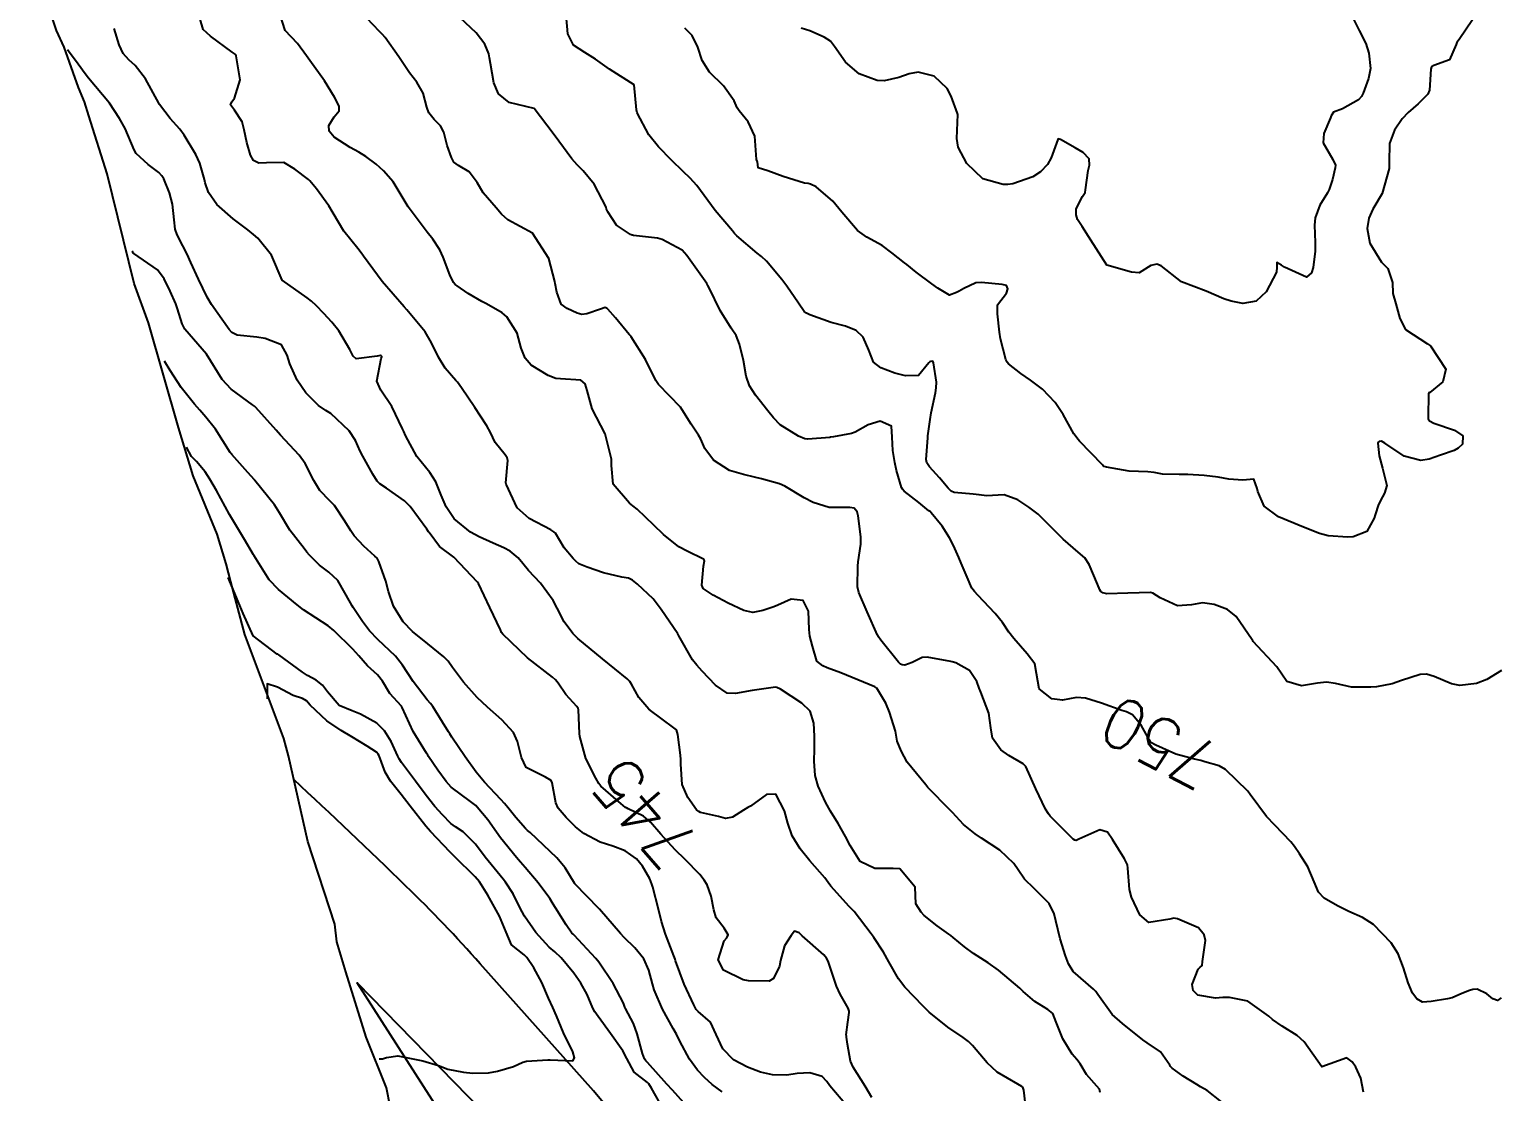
# Model space of a CAD drawing. Header units: metres. Extents: x 298520 to 308411, y 7433745 to 7450750.
# Drawn here: x 301801.4 to 301919.1, y 7441600.3 to 7441685.4 of the extents above; entities that cross this region are included whole.
import ezdxf
from ezdxf.enums import TextEntityAlignment as Align

# ---------------------------------------------------------------- set-up
doc = ezdxf.new("R2010")
doc.units = ezdxf.units.M
doc.header["$LTSCALE"] = 10
for name, color, linetype in [('Area', 45, 'Continuous'), ('Cotas', 45, 'Continuous'), ('Curvas de Nivel 1m', 11, 'Continuous'), ('Curvas de Nivel 5m', 15, 'Continuous'), ('Vias Primárias', 230, 'Continuous')]:
    doc.layers.add(name, color=color, linetype=linetype)
doc.styles.add('Style-STANDARD', font='STANDARD.shx')

msp = doc.modelspace()

# ---------------------------------------------------------------- linework, layer by layer
at = {"layer": 'Area'}
msp.add_polyline3d([(301830.31, 7441599.09, 740.19), (301830.02, 7441600.58, 739.99), (301828.4, 7441604.64, 739.88), (301826.78, 7441609.89, 739.61), (301826.06, 7441612.28, 739.41), (301825.88, 7441613.7, 739.44), (301823.72, 7441620.31, 739.08), (301822.17, 7441627.18, 739.33), (301821.8, 7441628.58, 740.39), (301818.68, 7441636.89, 741.8), (301817.56, 7441641.12, 743.52), (301817.2, 7441642.56, 742.79), (301816.47, 7441644.92, 746.82), (301814.54, 7441649.61, 745.83), (301813.36, 7441653.47, 746.99), (301810.97, 7441661.85, 747.17), (301809.83, 7441665, 744.66), (301807.65, 7441673.8, 755.31), (301806.2, 7441678.43, 760.36), (301805.84, 7441679.57, 749.58), (301805.35, 7441680.72, 758.93), (301804.2, 7441683.95, 757.95), (301803.61, 7441685.26, 749.18), (301801.43, 7441691.7, 745.82)], dxfattribs=at)
at = {"layer": 'Curvas de Nivel 1m', "flags": 128}
for points, elevation in [([(301896.91, 7441599.48), (301895.75, 7441600.38), (301895.22, 7441600.68), (301894.93, 7441600.85), (301893.83, 7441601.51), (301892.94, 7441602.15), (301892.82, 7441602.29), (301892.75, 7441602.41), (301892.01, 7441603.48), (301890.96, 7441604.2), (301890.6, 7441604.44), (301888.98, 7441605.73), (301888.15, 7441606.47), (301887.01, 7441608.06), (301886.84, 7441608.31), (301886.66, 7441608.49), (301885.03, 7441609.9), (301884.65, 7441610.51), (301884.42, 7441611.15), (301883.98, 7441612.52), (301883.63, 7441613.97), (301883.5, 7441614.53), (301883.1, 7441615.35), (301881.91, 7441616.54), (301881.12, 7441617.31), (301880.62, 7441618.05), (301880.26, 7441618.56), (301879.15, 7441619.63), (301877.69, 7441620.59), (301877.17, 7441620.93), (301876.25, 7441621.69), (301875.35, 7441622.63), (301875.28, 7441622.72), (301875.18, 7441622.83), (301873.39, 7441624.65), (301873.21, 7441624.85), (301871.74, 7441626.66), (301871.24, 7441627.58), (301870.93, 7441628.36), (301870.87, 7441628.68), (301870.78, 7441629.16), (301870.3, 7441630.68), (301870.01, 7441631.41), (301869.3, 7441632.59), (301869.14, 7441632.7), (301867.31, 7441633.45), (301866.41, 7441633.83), (301865.32, 7441634.24), (301864.96, 7441634.38), (301864.5, 7441634.75), (301864.15, 7441635.95), (301863.94, 7441636.76), (301863.89, 7441637.29), (301863.82, 7441638.76), (301863.39, 7441639.62), (301862.44, 7441639.73), (301861.38, 7441639.25), (301861.05, 7441639.12), (301860.16, 7441638.81), (301859.37, 7441638.67), (301858.65, 7441638.83), (301857.38, 7441639.41), (301856.18, 7441640.06), (301855.4, 7441640.59), (301855.27, 7441640.86), (301855.42, 7441642.38), (301855.49, 7441642.79), (301855.47, 7441642.86), (301855.42, 7441642.92), (301854.12, 7441643.57), (301853.43, 7441643.93), (301852.2, 7441644.9), (301851.45, 7441645.65), (301850.11, 7441646.93), (301849.75, 7441647.21), (301849.48, 7441647.42), (301848.18, 7441648.95), (301848.05, 7441650.42), (301848.04, 7441650.95), (301847.54, 7441652.96), (301846.5, 7441654.97), (301846.11, 7441656.45), (301845.95, 7441656.98), (301845.6, 7441657.28), (301843.96, 7441657.37), (301843.6, 7441657.41), (301842.98, 7441657.64), (301841.61, 7441658.47), (301841.12, 7441659.03), (301840.82, 7441659.84), (301840.49, 7441661.04), (301839.66, 7441662.35), (301839.28, 7441662.67), (301838.59, 7441663.07), (301837.99, 7441663.4), (301837.67, 7441663.57), (301836.56, 7441664.21), (301835.68, 7441664.81), (301835.52, 7441664.94), (301835.39, 7441665.1), (301835.11, 7441665.69), (301834.57, 7441667.12), (301834.31, 7441667.71), (301833.73, 7441668.57), (301833.28, 7441669.13), (301831.76, 7441671.15), (301830.55, 7441673.16), (301829.79, 7441674.04), (301829.19, 7441674.57), (301828.38, 7441675.19), (301827.81, 7441675.54), (301827.12, 7441675.9), (301825.83, 7441676.74), (301825.44, 7441677.22), (301825.4, 7441677.66), (301825.84, 7441678.37), (301826.23, 7441678.84), (301826.23, 7441679.22), (301825.86, 7441679.93), (301825.05, 7441681.23), (301823.9, 7441682.87), (301823.62, 7441683.24), (301822.89, 7441684.23), (301821.92, 7441685.27), (301821.28, 7441687.28)], 748), ([(301908.27, 7441600.23), (301908.07, 7441601.37), (301907.67, 7441602.24), (301907.37, 7441602.67), (301906.95, 7441603), (301904.94, 7441602.27), (301903.51, 7441604.28), (301902.97, 7441604.77), (301901.75, 7441605.54), (301900.99, 7441606.06), (301900.7, 7441606.32), (301899, 7441607.54), (301897.53, 7441607.83), (301897.01, 7441607.81), (301896.42, 7441607.78), (301895.01, 7441608), (301894.62, 7441608.39), (301894.55, 7441608.87), (301895.04, 7441610.1), (301895.18, 7441610.25), (301895.35, 7441610.39), (301895.37, 7441610.71), (301895.61, 7441612.38), (301895.52, 7441612.84), (301895.07, 7441613.39), (301893.37, 7441614.12), (301893.08, 7441614.17), (301892.76, 7441614.09), (301891.08, 7441613.83), (301890.36, 7441614.45), (301889.7, 7441615.85), (301889.54, 7441616.46), (301889.4, 7441618.19), (301889.36, 7441618.46), (301889.14, 7441618.92), (301888.18, 7441620.47), (301887.77, 7441621.07), (301887.17, 7441621.25), (301885.48, 7441620.51), (301885.26, 7441620.41), (301885.16, 7441620.42), (301885.03, 7441620.51), (301883.18, 7441622.34), (301883.04, 7441622.53), (301882.81, 7441622.91), (301882.02, 7441624.54), (301881.23, 7441626.33), (301881.03, 7441626.55), (301879.87, 7441627.2), (301879.24, 7441627.65), (301878.57, 7441628.59), (301878.43, 7441629.42), (301878.27, 7441630.59), (301877.62, 7441632.27), (301877.5, 7441632.6), (301877.31, 7441633.14), (301876.72, 7441634.01), (301875.63, 7441634.63), (301875.32, 7441634.71), (301875.22, 7441634.73), (301873.33, 7441635.07), (301872.92, 7441635.06), (301872.14, 7441634.66), (301871.55, 7441634.43), (301871.32, 7441634.47), (301871.18, 7441634.53), (301871.02, 7441634.67), (301869.61, 7441636.43), (301869.43, 7441636.7), (301869.4, 7441636.75), (301869.35, 7441636.84), (301868.53, 7441638.71), (301867.86, 7441640.25), (301867.76, 7441640.72), (301867.77, 7441642.37), (301867.81, 7441642.72), (301868.02, 7441644.13), (301868.01, 7441644.71), (301867.79, 7441646.39), (301867.73, 7441646.72), (301867.48, 7441647.01), (301867.13, 7441647.07), (301865.48, 7441647.06), (301864.2, 7441647.48), (301863.48, 7441647.85), (301861.92, 7441648.79), (301861.49, 7441648.97), (301860.05, 7441649.36), (301859.5, 7441649.51), (301858.61, 7441649.72), (301857.51, 7441650.03), (301856.22, 7441650.85), (301855.53, 7441651.79), (301855.21, 7441652.53), (301855.02, 7441652.87), (301854.42, 7441653.74), (301853.72, 7441654.89), (301853.57, 7441655.1), (301851.82, 7441656.91), (301851.6, 7441657.25), (301850.78, 7441658.92), (301849.63, 7441660.75), (301849.55, 7441660.85), (301849.47, 7441660.93), (301848.36, 7441662.25), (301847.76, 7441662.96), (301847.71, 7441663), (301847.66, 7441663.03), (301847.54, 7441663.08), (301847.17, 7441662.96), (301846.06, 7441662.57), (301845.66, 7441662.53), (301845.31, 7441662.63), (301844.49, 7441663), (301844.01, 7441663.35), (301843.68, 7441664.32), (301843.54, 7441665.01), (301843.52, 7441665.18), (301843.02, 7441667.02), (301841.73, 7441669.03), (301839.74, 7441670.12), (301839.25, 7441670.56), (301838.8, 7441671.06), (301837.77, 7441672.28), (301837.28, 7441673.09), (301836.66, 7441673.96), (301835.8, 7441674.46), (301835.43, 7441674.74), (301835.23, 7441675.11), (301834.88, 7441676.05), (301834.63, 7441677.12), (301834.36, 7441677.65), (301833.84, 7441678.14), (301833.41, 7441678.69), (301833.25, 7441679.13), (301832.97, 7441680.24), (301832.46, 7441681.14), (301831.88, 7441681.89), (301831.02, 7441683.16), (301829.92, 7441684.71), (301829.7, 7441684.96), (301829.48, 7441685.18), (301827.95, 7441686.8)], 749), ([(301919.32, 7441634.01), (301918.14, 7441633.28), (301917.31, 7441632.96), (301915.99, 7441632.82), (301915.31, 7441632.95), (301913.94, 7441633.54), (301913.32, 7441633.73), (301912.82, 7441633.68), (301911.31, 7441633.21), (301910.58, 7441632.94), (301909.31, 7441632.71), (301908.87, 7441632.67), (301907.31, 7441632.68), (301906.03, 7441632.97), (301905.31, 7441633.07), (301904.59, 7441633), (301903.31, 7441632.79), (301902.12, 7441633.12), (301901.32, 7441634.32), (301899.45, 7441636.34), (301899.41, 7441636.39), (301899.35, 7441636.48), (301898.08, 7441638.35), (301897.38, 7441638.91), (301896.31, 7441639.3), (301895.38, 7441639.44), (301894.5, 7441639.28), (301893.38, 7441639.19), (301891.98, 7441639.83), (301891.39, 7441640.21), (301891.21, 7441640.25), (301889.39, 7441640.21), (301887.71, 7441640.15), (301887.39, 7441640.23), (301887.24, 7441640.33), (301887.15, 7441640.48), (301886.96, 7441640.93), (301886.3, 7441642.5), (301885.95, 7441643.03), (301885.43, 7441643.5), (301884.22, 7441644.52), (301883.45, 7441645.3), (301882.22, 7441646.54), (301881.48, 7441647.1), (301880.59, 7441647.67), (301879.49, 7441648.09), (301878.07, 7441648.01), (301877.49, 7441648.07), (301877.02, 7441648.14), (301875.49, 7441648.26), (301875.24, 7441648.38), (301875, 7441648.63), (301874.31, 7441649.44), (301873.51, 7441650.32), (301873.3, 7441650.65), (301873.25, 7441650.92), (301873.37, 7441652.65), (301873.39, 7441652.81), (301873.56, 7441654.11), (301873.65, 7441654.65), (301873.99, 7441656.24), (301874.06, 7441656.64), (301874.07, 7441657.11), (301873.83, 7441658.65), (301873.77, 7441658.8), (301873.61, 7441658.77), (301873.54, 7441658.73), (301873.47, 7441658.65), (301872.63, 7441657.64), (301871.6, 7441657.61), (301870.75, 7441657.83), (301869.61, 7441658.25), (301869.02, 7441658.71), (301868.67, 7441659.66), (301868.19, 7441660.71), (301867.64, 7441661.25), (301866.8, 7441661.58), (301865.65, 7441661.88), (301863.93, 7441662.49), (301863.66, 7441662.62), (301863.49, 7441662.77), (301863.02, 7441663.43), (301862.1, 7441664.79), (301861.69, 7441665.33), (301860.47, 7441666.81), (301860.07, 7441667.17), (301859.72, 7441667.43), (301858.09, 7441668.84), (301857.91, 7441669.02), (301857.74, 7441669.22), (301856.34, 7441670.85), (301855.76, 7441671.66), (301854.88, 7441672.87), (301854.35, 7441673.45), (301853.79, 7441673.99), (301852.86, 7441674.9), (301851.82, 7441675.95), (301851.05, 7441676.92), (301850.11, 7441678.67), (301850.04, 7441678.93), (301849.87, 7441680.93), (301847.89, 7441682.17), (301846.76, 7441682.97), (301845.91, 7441683.52), (301845.01, 7441684.09), (301844.54, 7441685), (301844.43, 7441686.52)], 751), ([(301881.28, 7441598.55), (301881.07, 7441600.41), (301881.02, 7441600.56), (301880.99, 7441600.63), (301880.92, 7441600.69), (301880.6, 7441600.89), (301878.94, 7441601.83), (301878.13, 7441602.59), (301876.96, 7441603.98), (301876.64, 7441604.29), (301876.2, 7441604.61), (301874.98, 7441605.45), (301873.5, 7441606.64), (301873, 7441607.14), (301871.53, 7441608.66), (301871.02, 7441609.33), (301870.26, 7441610.68), (301869.82, 7441611.45), (301869.06, 7441612.63), (301869.01, 7441612.7), (301868.85, 7441612.92), (301867.49, 7441614.72), (301867.09, 7441615.11), (301865.61, 7441616.74), (301865.4, 7441617.03), (301865.12, 7441617.41), (301863.92, 7441618.76), (301863.15, 7441619.73), (301862.52, 7441620.78), (301862.17, 7441621.78), (301861.89, 7441622.78), (301861.2, 7441624.1), (301860.47, 7441624.07), (301859.19, 7441623.16), (301858.97, 7441623.03), (301858.63, 7441622.83), (301857.75, 7441622.26), (301857.18, 7441622.17), (301856.63, 7441622.31), (301855.18, 7441622.64), (301855.03, 7441622.71), (301854.86, 7441622.86), (301854.15, 7441623.83), (301853.7, 7441624.88), (301853.59, 7441626.52), (301853.6, 7441626.88), (301853.58, 7441627.23), (301853.37, 7441628.89), (301853.26, 7441629.25), (301851.9, 7441630.27), (301851.28, 7441630.72), (301851.05, 7441630.91), (301850.23, 7441631.86), (301849.64, 7441632.93), (301849.51, 7441633.14), (301849.31, 7441633.35), (301847.32, 7441634.96), (301845.35, 7441636.58), (301844.94, 7441636.99), (301844.26, 7441637.9), (301843.69, 7441639.01), (301843.38, 7441639.63), (301842.35, 7441641.02), (301841.41, 7441642.03), (301840.95, 7441642.57), (301840.56, 7441643.04), (301839.94, 7441643.57), (301839.43, 7441643.83), (301838.57, 7441644.2), (301837.44, 7441644.71), (301836.76, 7441645.09), (301835.46, 7441646.16), (301834.8, 7441647.11), (301834.41, 7441648.05), (301833.99, 7441649.12), (301833.5, 7441649.88), (301832.46, 7441651.14), (301831.54, 7441652.84), (301831.42, 7441653.15), (301831.32, 7441653.38), (301830.45, 7441655.16), (301829.58, 7441656.47), (301829.26, 7441657.18), (301829.61, 7441659.01), (301829.65, 7441659.13), (301829.65, 7441659.17), (301829.61, 7441659.21), (301829.56, 7441659.23), (301829.28, 7441659.18), (301827.61, 7441658.98), (301827.37, 7441659.2), (301827.1, 7441659.73), (301826.21, 7441661.21), (301825.65, 7441661.91), (301825.02, 7441662.6), (301824.4, 7441663.24), (301824.02, 7441663.6), (301823.67, 7441663.86), (301821.68, 7441665.27), (301820.81, 7441667.28), (301819.73, 7441668.63), (301819.37, 7441668.94), (301818.92, 7441669.3), (301817.75, 7441670.19), (301816.43, 7441671.33), (301815.77, 7441672.31), (301815.51, 7441673.07), (301815.44, 7441673.34), (301815.09, 7441674.64), (301814.75, 7441675.35), (301813.83, 7441676.89), (301813.47, 7441677.37), (301812.69, 7441678.23), (301811.85, 7441679.34), (301811.82, 7441679.39), (301811.79, 7441679.46), (301810.72, 7441681.4), (301809.89, 7441682.46), (301809.4, 7441682.92), (301808.93, 7441683.42), (301808.61, 7441684.13), (301808.23, 7441685.44)], 746), ([(301887.18, 7441600.21), (301887.12, 7441600.48), (301886.93, 7441600.72), (301886.1, 7441601.66), (301885.58, 7441602.5), (301885.31, 7441602.87), (301884.95, 7441603.29), (301884.2, 7441604.52), (301883.66, 7441605.84), (301883.38, 7441606.53), (301883, 7441606.87), (301881.96, 7441607.51), (301881.01, 7441608.3), (301880.74, 7441608.56), (301879.03, 7441610.01), (301878.21, 7441610.59), (301877.05, 7441611.34), (301876.32, 7441611.88), (301875.4, 7441612.62), (301875.22, 7441612.78), (301875.07, 7441612.9), (301874.14, 7441613.57), (301873.08, 7441614.4), (301872.86, 7441614.65), (301872.43, 7441615.32), (301872.36, 7441616.66), (301871.13, 7441618.12), (301870.6, 7441618.15), (301869.13, 7441618.16), (301867.97, 7441618.71), (301867.15, 7441619.99), (301866.8, 7441620.73), (301866.2, 7441621.76), (301865.59, 7441622.74), (301865.44, 7441623), (301865.19, 7441623.46), (301864.61, 7441624.76), (301864.37, 7441625.6), (301864.27, 7441626.76), (301864.3, 7441627.7), (301864.31, 7441628.76), (301864.24, 7441629.79), (301863.97, 7441630.76), (301863.29, 7441631.41), (301861.57, 7441632.52), (301861.3, 7441632.66), (301861.18, 7441632.67), (301859.3, 7441632.42), (301857.97, 7441632.16), (301857.3, 7441632.21), (301856.37, 7441632.85), (301855.31, 7441633.95), (301854.88, 7441634.43), (301854.53, 7441634.87), (301853.45, 7441636.79), (301853.4, 7441636.89), (301853.37, 7441636.91), (301853.35, 7441636.94), (301852.02, 7441638.9), (301851.39, 7441639.75), (301850.12, 7441640.93), (301849.72, 7441641.25), (301849.41, 7441641.41), (301848.87, 7441641.49), (301847.41, 7441641.84), (301846.1, 7441642.29), (301845.42, 7441642.56), (301845.2, 7441642.76), (301844.99, 7441642.99), (301844.27, 7441643.84), (301843.56, 7441645.01), (301843.44, 7441645.13), (301843.18, 7441645.28), (301841.46, 7441646.18), (301840.48, 7441647.04), (301839.61, 7441648.93), (301839.59, 7441649.05), (301839.75, 7441650.82), (301839.7, 7441651.05), (301839.53, 7441651.29), (301838.74, 7441652.27), (301838.36, 7441653.07), (301838.07, 7441653.6), (301837.56, 7441654.38), (301837.11, 7441655.08), (301836.04, 7441656.64), (301835.71, 7441657.1), (301835.59, 7441657.23), (301834.72, 7441658.23), (301834.18, 7441659.12), (301833.63, 7441660.27), (301833.12, 7441661.14), (301831.66, 7441662.91), (301831.44, 7441663.15), (301829.68, 7441665.17), (301828.19, 7441667.19), (301827.99, 7441667.47), (301827.72, 7441667.8), (301826.6, 7441669.21), (301825.75, 7441670.65), (301825.42, 7441671.22), (301824.43, 7441672.58), (301823.89, 7441673.24), (301823.78, 7441673.34), (301822.69, 7441674.16), (301821.8, 7441674.71), (301820.41, 7441674.67), (301819.8, 7441674.66), (301819.37, 7441674.86), (301819.13, 7441675.3), (301818.83, 7441676.29), (301818.62, 7441677.31), (301818.48, 7441677.95), (301817.85, 7441678.9), (301817.54, 7441679.32), (301817.63, 7441679.55), (301817.86, 7441679.84), (301818.31, 7441681.31), (301817.98, 7441683.24), (301817.94, 7441683.32), (301817.93, 7441683.35), (301817.9, 7441683.38), (301817.68, 7441683.55), (301815.92, 7441684.82), (301815.34, 7441685.35), (301815.1, 7441686.18)], 747), ([(301916.99, 7441686.13), (301915.93, 7441684.56), (301915.76, 7441684.32), (301915.69, 7441684.15), (301915.16, 7441682.91), (301913.91, 7441682.48), (301913.72, 7441682.35), (301913.67, 7441682.17), (301913.56, 7441680.49), (301913.43, 7441680.17), (301912.65, 7441679.4), (301911.86, 7441678.71), (301911.37, 7441678.2), (301910.75, 7441677.29), (301910.36, 7441676.21), (301910.32, 7441674.72), (301910.32, 7441674.21), (301909.78, 7441672.22), (301909.02, 7441670.97), (301908.7, 7441670.23), (301908.57, 7441669.41), (301908.78, 7441668.23), (301909.71, 7441666.73), (301910.21, 7441666.21), (301910.59, 7441665.1), (301910.63, 7441664.21), (301910.86, 7441663.39), (301911.19, 7441662.2), (301911.65, 7441661.32), (301913.41, 7441660.17), (301913.63, 7441660.01), (301914.87, 7441658.16), (301914.62, 7441657.14), (301913.58, 7441656.29), (301913.51, 7441656.24), (301913.48, 7441656.17), (301913.45, 7441654.29), (301913.46, 7441654.17), (301913.56, 7441654), (301913.91, 7441653.82), (301915.55, 7441653.26), (301916.22, 7441652.81), (301916.19, 7441652.14), (301915.86, 7441651.83), (301915.54, 7441651.64), (301914.43, 7441651.26), (301913.52, 7441650.94), (301912.87, 7441650.83), (301911.53, 7441651.18), (301909.97, 7441652.21), (301909.71, 7441652.38), (301909.54, 7441652.36), (301909.46, 7441652.31), (301909.42, 7441652.22), (301909.53, 7441651.21), (301909.8, 7441650.22), (301910.13, 7441648.84), (301909.96, 7441648.22), (301909.79, 7441647.92), (301909.48, 7441647.31), (301909.21, 7441646.49), (301909.14, 7441646.22), (301908.54, 7441645.15), (301907.45, 7441644.71), (301907.01, 7441644.69), (301905.45, 7441644.81), (301904.74, 7441644.99), (301903.46, 7441645.48), (301901.47, 7441646.31), (301900.33, 7441647.17), (301899.8, 7441648.34), (301899.76, 7441648.6), (301899.5, 7441649.33), (301898.6, 7441649.25), (301897.5, 7441649.34), (301896.63, 7441649.5), (301895.51, 7441649.63), (301894.21, 7441649.7), (301893.51, 7441649.7), (301892.18, 7441649.74), (301891.51, 7441649.87), (301890.99, 7441649.92), (301889.51, 7441649.98), (301887.68, 7441650.31), (301887.51, 7441650.35), (301887.43, 7441650.4), (301887.36, 7441650.48), (301885.54, 7441652.39), (301885.43, 7441652.51), (301885.08, 7441652.98), (301884.23, 7441654.52), (301883.58, 7441655.47), (301882.56, 7441656.54), (301881.6, 7441657.26), (301880.84, 7441657.8), (301879.84, 7441658.58), (301879.73, 7441658.7), (301879.62, 7441658.93), (301879.19, 7441660.58), (301879.12, 7441661.1), (301878.95, 7441662.59), (301878.95, 7441663.31), (301879.68, 7441664.24), (301879.8, 7441664.58), (301879.69, 7441664.86), (301879.34, 7441664.93), (301877.69, 7441665.1), (301877.23, 7441665.06), (301876.27, 7441664.61), (301875.9, 7441664.4), (301875.68, 7441664.28), (301875.12, 7441664.07), (301874.19, 7441664.64), (301873.69, 7441664.99), (301872.45, 7441665.91), (301871.71, 7441666.53), (301871.52, 7441666.67), (301870.51, 7441667.47), (301869.73, 7441668.06), (301868.5, 7441668.71), (301867.74, 7441669.25), (301866.49, 7441670.73), (301865.77, 7441671.61), (301864.43, 7441672.76), (301863.99, 7441672.97), (301863.79, 7441673.02), (301863.51, 7441673.05), (301861.79, 7441673.58), (301860.58, 7441674.02), (301859.8, 7441674.26), (301859.74, 7441674.75), (301859.72, 7441674.81), (301859.67, 7441674.95), (301859.54, 7441676.81), (301858.99, 7441677.97), (301858.26, 7441678.83), (301858.11, 7441679.09), (301857.86, 7441679.65), (301857.03, 7441680.85), (301855.89, 7441681.93), (301855.32, 7441682.87), (301854.97, 7441683.93), (301854.52, 7441684.88), (301853.93, 7441685.47)], 752), ([(301907.45, 7441686.24), (301907.93, 7441685.28), (301908.46, 7441684.23), (301908.69, 7441683.46), (301908.83, 7441682.23), (301908.68, 7441681.44), (301908.25, 7441680.24), (301908.12, 7441679.99), (301907.87, 7441679.73), (301906.6, 7441679), (301905.86, 7441678.73), (301905.68, 7441678.44), (301905.62, 7441678.27), (301905.1, 7441677.01), (301905.05, 7441676.28), (301905.81, 7441674.94), (301906.02, 7441674.48), (301906.01, 7441674.27), (301905.79, 7441673.33), (301905.53, 7441672.53), (301905.38, 7441672.27), (301904.77, 7441671.28), (301904.4, 7441670.28), (301904.34, 7441669.69), (301904.4, 7441668.28), (301904.39, 7441667.61), (301904.23, 7441666.28), (301904.11, 7441665.87), (301903.7, 7441665.52), (301901.95, 7441666.31), (301901.71, 7441666.48), (301901.34, 7441666.69), (301901.32, 7441666.32), (301901.3, 7441665.91), (301900.47, 7441664.33), (301899.68, 7441663.6), (301898.61, 7441663.42), (301897.68, 7441663.6), (301897.09, 7441663.78), (301895.68, 7441664.39), (301893.69, 7441665.14), (301892.08, 7441666.43), (301891.71, 7441666.56), (301891.24, 7441666.44), (301890.3, 7441665.86), (301889.7, 7441665.92), (301887.71, 7441666.48), (301886.44, 7441668.49), (301885.74, 7441669.57), (301885.38, 7441670.14), (301885.26, 7441670.51), (301885.27, 7441671), (301885.77, 7441671.97), (301885.97, 7441672.31), (301886.02, 7441672.5), (301886.22, 7441674.07), (301886.32, 7441674.49), (301886.31, 7441675), (301885.81, 7441675.51), (301885.18, 7441675.87), (301884.02, 7441676.53), (301883.82, 7441676.59), (301883.79, 7441676.56), (301883.78, 7441676.53), (301883.27, 7441675.07), (301882.96, 7441674.54), (301882.4, 7441673.94), (301881.79, 7441673.56), (301880.19, 7441672.98), (301879.79, 7441672.93), (301879.42, 7441672.95), (301877.79, 7441673.4), (301876.51, 7441674.61), (301875.82, 7441675.93), (301875.71, 7441676.62), (301875.78, 7441678.55), (301875.77, 7441678.62), (301875.26, 7441680.02), (301874.94, 7441680.63), (301873.89, 7441681.62), (301872.62, 7441681.93), (301871.89, 7441681.8), (301871.05, 7441681.51), (301869.88, 7441681.23), (301869.33, 7441681.26), (301867.89, 7441681.81), (301866.8, 7441682.73), (301865.92, 7441683.99), (301865.58, 7441684.41), (301865.08, 7441684.75), (301863.93, 7441685.24), (301863.25, 7441685.46)], 753), ([(301866.9, 7441599.15), (301865.53, 7441600.74), (301865.28, 7441601.09), (301864.93, 7441601.5), (301863.92, 7441601.78), (301862.93, 7441601.74), (301862.1, 7441601.61), (301860.93, 7441601.62), (301859.98, 7441601.85), (301858.94, 7441602.24), (301857.83, 7441602.83), (301856.96, 7441603.71), (301856.44, 7441604.85), (301855.98, 7441605.85), (301854.99, 7441606.69), (301854.83, 7441606.87), (301854.64, 7441607.23), (301853.86, 7441608.88), (301853.18, 7441610.75), (301853.14, 7441610.89), (301853.05, 7441611.17), (301852.38, 7441612.9), (301852.06, 7441613.91), (301851.8, 7441614.9), (301851.37, 7441616.65), (301851.29, 7441616.91), (301851.12, 7441617.32), (301850.54, 7441618.34), (301850.05, 7441618.93), (301849.14, 7441619.56), (301848.16, 7441619.94), (301847.15, 7441620.27), (301845.82, 7441620.97), (301845.17, 7441621.48), (301844.42, 7441622.24), (301843.78, 7441623), (301843.6, 7441623.41), (301843.29, 7441625.01), (301843.21, 7441625.2), (301842.76, 7441625.47), (301841.22, 7441626.24), (301840.84, 7441627.04), (301840.53, 7441628.32), (301840.19, 7441629.05), (301839.27, 7441630.06), (301838.12, 7441631.07), (301837.29, 7441631.86), (301836.19, 7441633.09), (301835.31, 7441634.26), (301834.96, 7441634.75), (301834.61, 7441635.11), (301833.34, 7441636.15), (301832.11, 7441637.14), (301831.36, 7441637.9), (301830.6, 7441639.16), (301830.2, 7441640.35), (301829.97, 7441641.16), (301829.42, 7441642.75), (301829.27, 7441643.02), (301829.1, 7441643.17), (301828.2, 7441643.96), (301827.44, 7441644.81), (301827.17, 7441645.2), (301826.69, 7441645.97), (301825.85, 7441647.22), (301825.48, 7441647.61), (301824.7, 7441648.44), (301824.22, 7441649.24), (301823.51, 7441650.59), (301823.03, 7441651.25), (301821.54, 7441652.87), (301821.19, 7441653.27), (301819.56, 7441655.09), (301819.46, 7441655.19), (301819.3, 7441655.29), (301817.58, 7441656.54), (301816.86, 7441657.33), (301815.61, 7441659.34), (301813.87, 7441661.36), (301813.65, 7441661.77), (301813.29, 7441662.99), (301813.16, 7441663.37), (301812.7, 7441664.4), (301812.23, 7441665.38), (301811.69, 7441666.1), (301809.79, 7441667.41), (301809.75, 7441667.45), (301809.71, 7441667.52), (301809.65, 7441667.6)], 744), ([(301856.91, 7441600.26), (301856.12, 7441600.85), (301855.49, 7441601.42), (301854.93, 7441601.99), (301854.29, 7441602.88), (301853.52, 7441604.33), (301853.24, 7441604.89), (301852.98, 7441605.35), (301852.14, 7441606.9), (301851.47, 7441608.44), (301851.32, 7441608.91), (301851.03, 7441610.02), (301850.64, 7441610.92), (301849.92, 7441611.8), (301849.06, 7441612.64), (301848.77, 7441612.94), (301847.09, 7441614.91), (301847.04, 7441614.96), (301845.11, 7441616.94), (301845.1, 7441616.96), (301845.08, 7441616.98), (301844.33, 7441618.2), (301843.67, 7441619), (301843.14, 7441619.52), (301841.53, 7441621.03), (301841.33, 7441621.2), (301841.17, 7441621.36), (301840.39, 7441622.25), (301839.74, 7441623.05), (301839.49, 7441623.36), (301839.19, 7441623.67), (301837.87, 7441625.07), (301837.22, 7441625.87), (301836.32, 7441627.09), (301835.25, 7441628.67), (301835.09, 7441628.94), (301834.99, 7441629.1), (301834.51, 7441629.87), (301833.73, 7441631.12), (301833.54, 7441631.38), (301833.29, 7441631.66), (301832.17, 7441633.14), (301831.32, 7441634.45), (301830.74, 7441635.16), (301829.34, 7441636.49), (301828.67, 7441637.18), (301828.11, 7441637.94), (301827.37, 7441639.05), (301827.27, 7441639.2), (301827.14, 7441639.44), (301826.14, 7441641.21), (301825.41, 7441641.9), (301824.65, 7441642.46), (301823.85, 7441643.24), (301823.66, 7441643.49), (301823.43, 7441643.79), (301822.28, 7441645.26), (301821.46, 7441646.65), (301821.07, 7441647.27), (301819.49, 7441649.24), (301819.47, 7441649.27), (301819.45, 7441649.29), (301818.93, 7441649.87), (301817.65, 7441651.32), (301817.59, 7441651.38), (301817.52, 7441651.47), (301816.33, 7441653.33), (301815.55, 7441654.29), (301815.07, 7441654.86), (301814.64, 7441655.35), (301813.58, 7441656.67), (301812.71, 7441658.03), (301812.25, 7441658.8)], 743), ([(301854.3, 7441598.88), (301852.92, 7441600.41), (301852.49, 7441600.89), (301850.94, 7441602.61), (301850.79, 7441602.76), (301850.7, 7441602.91), (301850.53, 7441603.33), (301850.09, 7441604.92), (301849.8, 7441605.74), (301849.18, 7441606.94), (301849.12, 7441607.06), (301849, 7441607.36), (301848.19, 7441608.95), (301847.04, 7441610.66), (301846.79, 7441610.96), (301845.06, 7441612.81), (301844.97, 7441612.89), (301844.86, 7441612.98), (301844.42, 7441613.64), (301843.55, 7441615), (301843.38, 7441615.29), (301843.1, 7441615.75), (301842.18, 7441617.02), (301841.12, 7441618.23), (301840.75, 7441618.66), (301840.43, 7441619.04), (301839.16, 7441620.62), (301838.85, 7441621.06), (301838.14, 7441622.04), (301837.29, 7441623.08), (301837.18, 7441623.19), (301836.76, 7441623.51), (301835.21, 7441624.67), (301834.8, 7441625.11), (301834.13, 7441626.03), (301833.4, 7441627.13), (301833.34, 7441627.23), (301833.24, 7441627.39), (301832.16, 7441629.14), (301831.28, 7441631.06), (301831.22, 7441631.15), (301830.3, 7441632.17), (301829.71, 7441633.17), (301829.31, 7441633.66), (301828.51, 7441634.38), (301827.81, 7441635.19), (301827.33, 7441635.73), (301825.8, 7441637.22), (301825.36, 7441637.6), (301824.37, 7441638.24), (301823.37, 7441638.88), (301822.87, 7441639.26), (301821.39, 7441640.49), (301820.64, 7441641.28), (301819.42, 7441643.2), (301819.37, 7441643.29), (301818.65, 7441644.51), (301818.18, 7441645.31), (301817.46, 7441646.52), (301816.4, 7441648.42), (301815.87, 7441649.34), (301815.5, 7441649.92), (301814.81, 7441650.76), (301814.4, 7441651.15), (301814.01, 7441651.91)], 742), ([(301852.19, 7441598.9), (301851.26, 7441600.56), (301851.04, 7441600.91), (301850.92, 7441601.02), (301849.86, 7441601.85), (301849.27, 7441602.94), (301848.95, 7441603.56), (301847.96, 7441604.95), (301846.99, 7441606.29), (301846.7, 7441606.68), (301846.55, 7441606.97), (301846.09, 7441608.06), (301845.59, 7441608.98), (301845.02, 7441609.78), (301844.02, 7441611), (301843.51, 7441611.47), (301843.05, 7441611.86), (301841.99, 7441613.02), (301841.08, 7441614.34), (301840.71, 7441615.04), (301840.18, 7441616.12), (301839.57, 7441617.05), (301839.37, 7441617.31), (301839.12, 7441617.59), (301837.94, 7441619.07), (301837.15, 7441620.11), (301836.16, 7441621.09), (301835.56, 7441621.49), (301835.17, 7441621.77), (301834.5, 7441622.44), (301833.91, 7441623.12), (301833.2, 7441624.01), (301832.35, 7441625.14), (301831.23, 7441626.65), (301831.03, 7441626.95), (301830.94, 7441627.15), (301830.4, 7441628.32), (301829.87, 7441629.17), (301829.26, 7441629.8), (301827.94, 7441630.52), (301827.28, 7441630.77), (301826.25, 7441631.21), (301825.29, 7441632.31), (301824.9, 7441632.83), (301824.4, 7441633.23), (301823.69, 7441633.62), (301823.31, 7441633.89), (301821.41, 7441635.27), (301821.33, 7441635.31), (301821.27, 7441635.33), (301819.35, 7441636.79), (301818.55, 7441638.59), (301817.36, 7441641.46)], 741)]:
    msp.add_lwpolyline(points, dxfattribs=dict(at, elevation=elevation))
at = {"layer": 'Curvas de Nivel 5m', "flags": 128}
for points, elevation in [([(301919.3, 7441607.8), (301919.01, 7441607.59), (301918.62, 7441607.72), (301918.16, 7441608.11), (301917.39, 7441608.5), (301917.02, 7441608.46), (301916.76, 7441608.38), (301916.16, 7441608.14), (301915.37, 7441607.79), (301915.01, 7441607.72), (301913.68, 7441607.49), (301913.01, 7441607.44), (301912.54, 7441607.71), (301912.21, 7441608.18), (301911.84, 7441609.01), (301911.47, 7441610.19), (301911.05, 7441611.33), (301910.49, 7441612.21), (301909.08, 7441613.67), (301908.19, 7441614.23), (301907.09, 7441614.72), (301906.18, 7441615.17), (301905.11, 7441615.79), (301904.68, 7441616.27), (301904.31, 7441617.09), (301903.81, 7441618.28), (301903.14, 7441619.34), (301902.76, 7441619.91), (301902.46, 7441620.3), (301901.17, 7441621.62), (301900.51, 7441622.33), (301899.2, 7441624.09), (301899, 7441624.34), (301897.23, 7441626.08), (301896.71, 7441626.37), (301895.56, 7441626.71), (301895.24, 7441626.8), (301894.73, 7441626.91), (301893.24, 7441627.31), (301891.63, 7441628.04), (301891.25, 7441628.25), (301891.18, 7441628.36), (301891.13, 7441628.43), (301890.47, 7441629.64), (301889.77, 7441630.45), (301889.28, 7441630.7), (301888.92, 7441630.82), (301887.29, 7441631.39), (301886, 7441631.79), (301885.29, 7441631.84), (301884.18, 7441631.63), (301883.3, 7441631.75), (301882.3, 7441632.54), (301882.08, 7441633.77), (301881.94, 7441634.54), (301881.34, 7441635.36), (301880.26, 7441636.57), (301879.88, 7441637.09), (301879.37, 7441637.86), (301878.77, 7441638.59), (301877.39, 7441640.06), (301877.11, 7441640.33), (301876.91, 7441640.61), (301876.52, 7441641.5), (301876.06, 7441642.62), (301875.87, 7441643.06), (301875.44, 7441644.02), (301875.12, 7441644.63), (301874.53, 7441645.57), (301873.66, 7441646.65), (301873.56, 7441646.74), (301873.47, 7441646.81), (301872.66, 7441647.48), (301871.49, 7441648.38), (301871.34, 7441648.53), (301871.26, 7441648.67), (301870.86, 7441650.04), (301870.75, 7441650.68), (301870.58, 7441651.63), (301870.53, 7441652.69), (301870.46, 7441653.59), (301869.56, 7441653.99), (301868.59, 7441653.68), (301867.55, 7441653.1), (301867.27, 7441653), (301865.84, 7441652.74), (301865.6, 7441652.69), (301865.54, 7441652.67), (301863.78, 7441652.53), (301863.54, 7441652.57), (301863.03, 7441652.78), (301861.55, 7441653.69), (301861.01, 7441654.25), (301860.56, 7441654.81), (301859.58, 7441656.07), (301859.1, 7441656.82), (301858.84, 7441657.58), (301858.63, 7441658.83), (301858.3, 7441660.16), (301858.02, 7441660.84), (301857.64, 7441661.42), (301856.75, 7441662.85), (301855.87, 7441664.67), (301855.77, 7441664.86), (301855.69, 7441665), (301854.35, 7441666.88), (301854.09, 7441667.26), (301853.72, 7441667.69), (301852.1, 7441668.54), (301851.73, 7441668.64), (301849.8, 7441668.86), (301849.73, 7441668.87), (301849.69, 7441668.88), (301849.56, 7441668.93), (301848.46, 7441669.67), (301847.75, 7441670.74), (301847.66, 7441670.96), (301847.61, 7441671.11), (301846.65, 7441672.97), (301845.79, 7441674.04), (301845.31, 7441674.5), (301844.86, 7441674.99), (301843.82, 7441676.41), (301843.38, 7441677.01), (301841.85, 7441679.03), (301839.86, 7441679.5), (301839.01, 7441680.21), (301838.62, 7441681.07), (301838.35, 7441682.62), (301838.29, 7441683.07), (301838.23, 7441683.4), (301837.91, 7441684.19), (301837.21, 7441685.09), (301835.94, 7441686.28)], 750), ([(301868.91, 7441599.82), (301868.35, 7441600.71), (301867.41, 7441602.24), (301867.2, 7441602.72), (301866.96, 7441604.09), (301866.88, 7441604.64), (301866.87, 7441604.72), (301866.85, 7441604.84), (301866.98, 7441605.86), (301867.09, 7441606.62), (301867.09, 7441606.72), (301867, 7441606.96), (301866.36, 7441608.08), (301866.06, 7441608.73), (301865.6, 7441610.18), (301865.4, 7441610.74), (301865.27, 7441610.97), (301865.05, 7441611.23), (301863.32, 7441612.77), (301863.07, 7441612.99), (301862.71, 7441613.13), (301862.44, 7441612.78), (301861.89, 7441611.95), (301861.58, 7441610.78), (301861.49, 7441610.33), (301861.02, 7441609.34), (301860.68, 7441609.14), (301859.02, 7441609.15), (301858.6, 7441609.24), (301857.03, 7441610.02), (301856.6, 7441610.85), (301857.06, 7441612.35), (301857.29, 7441612.61), (301857.4, 7441612.84), (301857.07, 7441613.38), (301856.43, 7441614.2), (301856.23, 7441614.85), (301856.02, 7441615.93), (301855.7, 7441616.86), (301855.48, 7441617.23), (301855.12, 7441617.67), (301853.95, 7441618.88), (301853.14, 7441619.66), (301852.01, 7441620.9), (301851.17, 7441621.87), (301850.61, 7441622.35), (301849.39, 7441622.94), (301849.25, 7441623.01), (301849.18, 7441623.05), (301848.6, 7441623.53), (301847.2, 7441624.75), (301847.04, 7441624.96), (301846.79, 7441625.38), (301845.98, 7441626.97), (301845.51, 7441628.72), (301845.48, 7441628.98), (301845.41, 7441630.85), (301845.38, 7441630.98), (301845.28, 7441631.12), (301844.4, 7441632.1), (301843.78, 7441633), (301843.56, 7441633.27), (301843.31, 7441633.48), (301841.32, 7441635.03), (301839.35, 7441636.93), (301839.25, 7441637.06), (301839.15, 7441637.27), (301838.31, 7441639.07), (301837.4, 7441640.97), (301837.32, 7441641.08), (301835.42, 7441643.1), (301834.27, 7441643.95), (301833.44, 7441645.06), (301833.4, 7441645.13), (301833.26, 7441645.32), (301831.91, 7441647.15), (301831.48, 7441647.6), (301830.04, 7441648.61), (301829.49, 7441648.97), (301829.38, 7441649.06), (301829.28, 7441649.17), (301828.93, 7441649.75), (301828.12, 7441651.19), (301827.91, 7441651.58), (301827.54, 7441652.44), (301827.05, 7441653.2), (301825.56, 7441654.59), (301825.17, 7441654.84), (301824.58, 7441655.23), (301823.58, 7441656.24), (301822.88, 7441657.26), (301822.29, 7441658.58), (301822.07, 7441659.27), (301821.63, 7441660.11), (301820.32, 7441660.6), (301819.63, 7441660.71), (301818.07, 7441660.88), (301817.64, 7441661.09), (301817.43, 7441661.32), (301816.84, 7441662.14), (301816, 7441663.34), (301815.67, 7441663.92), (301814.98, 7441665.35), (301814.36, 7441666.7), (301814.06, 7441667.36), (301813.72, 7441668.02), (301813.27, 7441668.91), (301813.11, 7441669.37), (301813.01, 7441670.11), (301812.88, 7441671.37), (301812.65, 7441672.26), (301812.19, 7441673.38), (301812.04, 7441673.64), (301811.79, 7441673.9), (301810.94, 7441674.54), (301809.99, 7441675.41), (301809.81, 7441675.71), (301809.09, 7441677.42), (301808.64, 7441678.23), (301807.85, 7441679.44), (301806.15, 7441681.46), (301805.89, 7441681.81), (301805.34, 7441682.58), (301804.48, 7441683.72)], 745), ([(301829.44, 7441602.92), (301829.7, 7441602.9), (301830.02, 7441603.02), (301830.94, 7441603.15), (301832.94, 7441602.76), (301834.19, 7441602.37), (301834.93, 7441602.09), (301836.19, 7441601.83), (301836.93, 7441601.77), (301838.2, 7441601.8), (301838.93, 7441601.92), (301840.2, 7441602.3), (301840.94, 7441602.64), (301841.24, 7441602.73), (301842.94, 7441602.83), (301843.13, 7441602.82), (301844.94, 7441602.75), (301845.09, 7441602.99), (301844.95, 7441603.47), (301844.19, 7441605), (301843.63, 7441606.36), (301843.35, 7441607.01), (301843, 7441607.78), (301842.46, 7441609.02), (301841.84, 7441610.21), (301841.27, 7441611.03), (301841.04, 7441611.23), (301840.05, 7441612.05), (301839.62, 7441613.05), (301839.08, 7441614.35), (301838.67, 7441615.06), (301838.15, 7441616.02), (301837.47, 7441617.08), (301837.12, 7441617.5), (301835.51, 7441619.1), (301835.14, 7441619.46), (301833.54, 7441621.12), (301833.36, 7441621.32), (301833.17, 7441621.55), (301831.92, 7441623.14), (301831.2, 7441624.09), (301830.35, 7441625.16), (301829.92, 7441625.87), (301829.44, 7441627.18), (301829.37, 7441627.32), (301829.24, 7441627.48), (301828.49, 7441627.94), (301827.25, 7441628.69), (301826.39, 7441629.21), (301825.26, 7441629.97), (301823.92, 7441631.24), (301823.62, 7441631.58), (301823.29, 7441631.76), (301822.55, 7441632), (301821.3, 7441632.67), (301820.47, 7441632.95), (301820.47, 7441631.74)], 740)]:
    msp.add_lwpolyline(points, dxfattribs=dict(at, elevation=elevation))
at = {"layer": 'Vias Primárias'}
msp.add_lwpolyline([(301910.47, 7441517.33), (301895.84, 7441538.29), (301881.05, 7441557.79), (301865.81, 7441577.11), (301851.84, 7441594.04), (301846.6, 7441600.35), (301837.54, 7441610.53, 0.018411), (301831.58, 7441616.75, 0.005335), (301822.6, 7441625.28, -0.872123)], format="xyb", dxfattribs=at)
msp.add_lwpolyline([(301874.39, 7441536.47), (301863.47, 7441553.46), (301855.52, 7441565.65), (301843.02, 7441585.06), (301827.67, 7441608.99), (301840.97, 7441595.38), (301848.32, 7441587.47), (301854.53, 7441580.15), (301867.26, 7441564.57), (301872.57, 7441557.63), (301879.65, 7441548.64), (301887.15, 7441538.61), (301895.76, 7441526.94)], dxfattribs=at)

# ---------------------------------------------------------------- texts
at = {"layer": 'Cotas', "style": 'Style-STANDARD'}
for s, rotation, p in [('750', 152.3478, (301891.87, 7441628.24, 750)), ('745', 130.8324, (301850.67, 7441622.57, 745))]:
    msp.add_text(s, height=4, rotation=rotation, dxfattribs=at).set_placement(p, align=Align.MIDDLE_CENTER)

doc.saveas('drawing.dxf')
